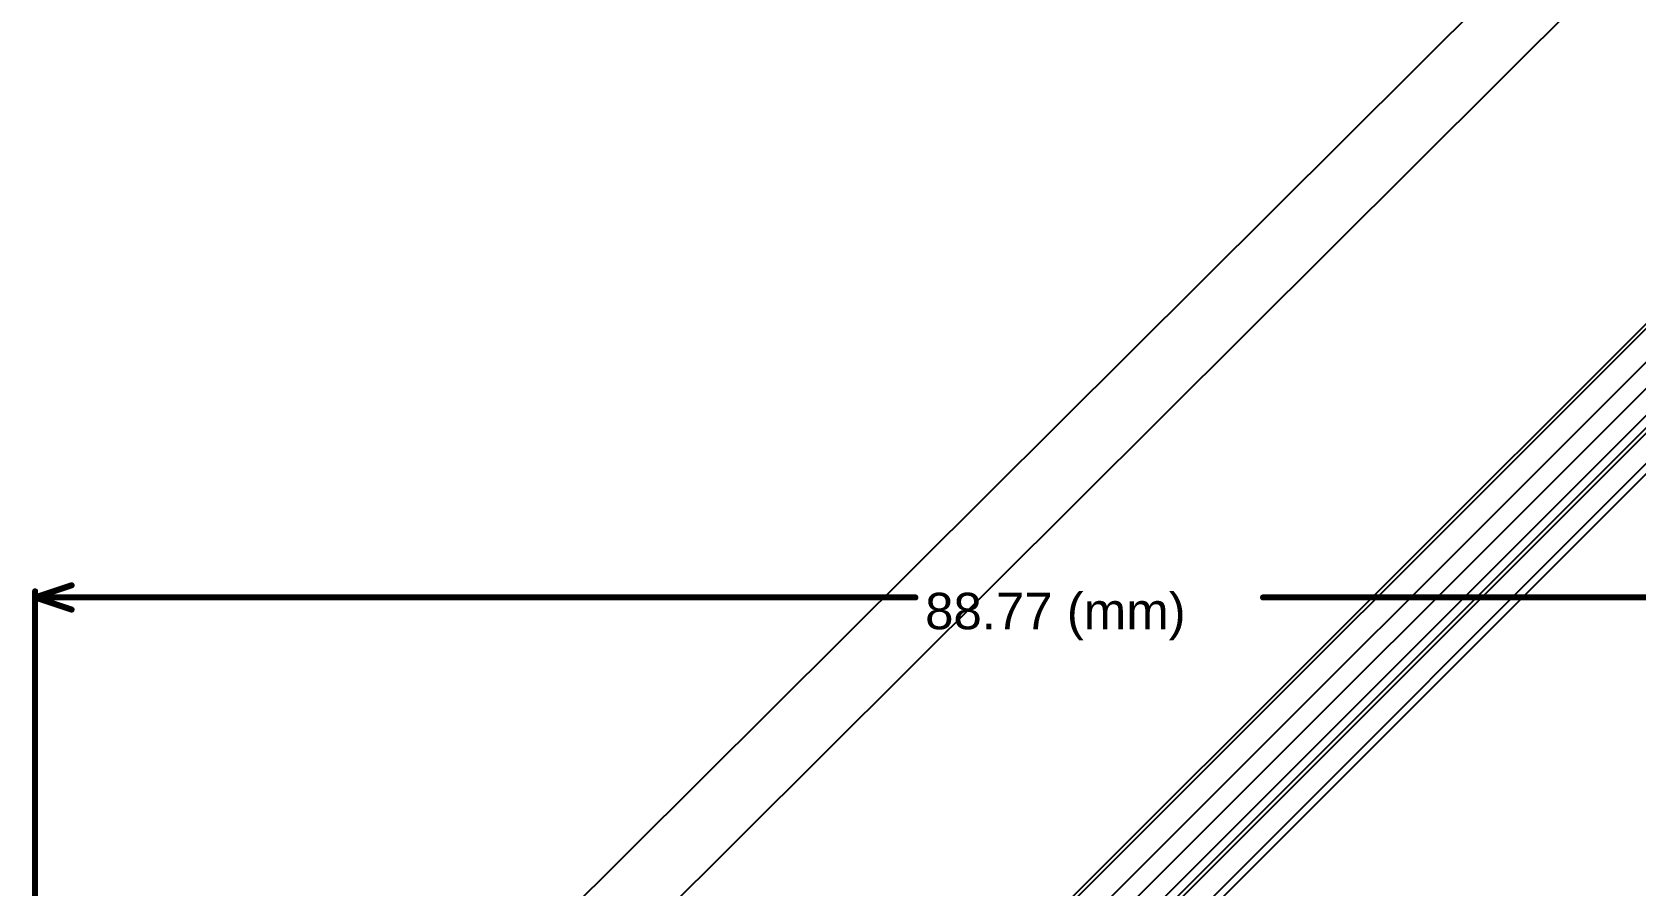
# Model space of a CAD drawing. Header units: inches. Extents: x -22 to 5433, y -13 to 5447.
# Drawn here: x -21.6 to 45.4, y 39 to 74.6 of the extents above; entities that cross this region are included whole.
import ezdxf

# ---------------------------------------------------------------- set-up
doc = ezdxf.new("R2010")
doc.units = ezdxf.units.IN
for name, color, linetype in [('Bottom Solder', 6, 'Continuous'), ('Top Overlay', 2, 'Continuous'), ('Top Solder', 216, 'Continuous')]:
    doc.layers.add(name, color=color, linetype=linetype)
doc.styles.add('Arial', font='', dxfattribs={"height": 0.2})
doc.styles.get('Arial').set_extended_font_data('Arial')

msp = doc.modelspace()

# ---------------------------------------------------------------- linework, layer by layer
at = {"layer": 'Bottom Solder'}
for p in [(-19.439, 17.712), (-17.861, 15.229), (-5.585, 10.846), (-5.504, 7.254), (-5.239, 6.997), (-5.238, 11.397), (-3.736, 6.996), (-3.616, 11.388), (-3.066, 7.238), (-3.066, 10.838)]:
    msp.add_line(p, (5432.852, 5447.493), dxfattribs=at)
at = {"layer": 'Top Overlay'}
for points in [[(-21.458, 51.011, 0.254, 0.254, 0), (-19.934, 51.519, 0.254, 0.254, 0)], [(-21.458, 33.373, 0.254, 0.254, 0), (-21.458, 51.265, 0.254, 0.254, 0)], [(-21.458, 51.011, 0.254, 0.254, 0), (-19.934, 50.503, 0.254, 0.254, 0)], [(-21.458, 51.011, 0.254, 0.254, 0), (15.316, 51.011, 0.254, 0.254, 0)], [(29.841, 51.011, 0.254, 0.254, 0), (67.311, 51.011, 0.254, 0.254, 0)]]:
    msp.add_lwpolyline(points, format="xyseb", dxfattribs=at)
for points in [[(-19.998, 51.519, 0.127, 0.127, 1), (-19.871, 51.519, 0.127, 0.127, 1)], [(-21.522, 51.265, 0.127, 0.127, 1), (-21.395, 51.265, 0.127, 0.127, 1)], [(-21.522, 51.011, 0.127, 0.127, 1), (-21.395, 51.011, 0.127, 0.127, 1)], [(-21.522, 51.011, 0.127, 0.127, 1), (-21.395, 51.011, 0.127, 0.127, 1)], [(-21.522, 51.011, 0.127, 0.127, 1), (-21.395, 51.011, 0.127, 0.127, 1)], [(15.253, 51.011, 0.127, 0.127, 1), (15.38, 51.011, 0.127, 0.127, 1)], [(29.777, 51.011, 0.127, 0.127, 1), (29.904, 51.011, 0.127, 0.127, 1)], [(-19.998, 50.503, 0.127, 0.127, 1), (-19.871, 50.503, 0.127, 0.127, 1)]]:
    msp.add_lwpolyline(points, format="xyseb", close=True, dxfattribs=at)
at = {"layer": 'Top Solder'}
msp.add_line((-7.489, 4.525), (5432.852, 5447.493), dxfattribs=at)

# ---------------------------------------------------------------- texts
at = {"layer": 'Top Overlay', "style": 'Arial'}
msp.add_text('88.77 (mm)', height=1.524, dxfattribs=at).set_placement((15.723, 49.682))

doc.saveas('drawing.dxf')
